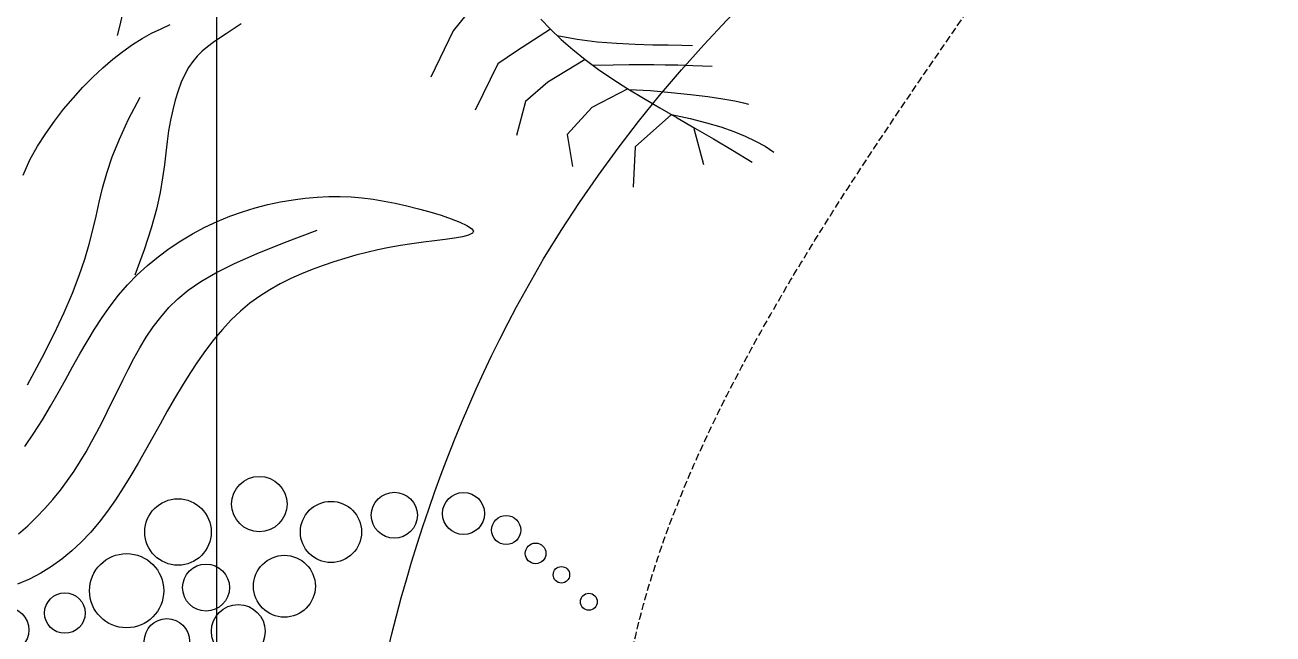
# Model space of a CAD drawing. Header units: millimetres. Extents: x -1030105 to 906887, y -616134 to 1220667.
# Drawn here: x -83027 to -80833, y 551739 to 552810 of the extents above; entities that cross this region are included whole.
import ezdxf
from ezdxf.enums import TextEntityAlignment as Align

# ---------------------------------------------------------------- set-up
doc = ezdxf.new("R2010")
doc.units = ezdxf.units.MM
doc.header["$MEASUREMENT"] = 0
doc.linetypes.add('CENTER', pattern=[2, 1.25, -0.25, 0.25, -0.25])
doc.linetypes.add('DASH', pattern=[0.35, 0.25, -0.1])
doc.layers.add('A-Furniture', color=143, linetype='Continuous')
doc.layers.add('A-Tree', color=98, linetype='Continuous')
doc.styles.add('Arial_Bold', font='arialbd.ttf')

# ---------------------------------------------------------------- blocks, each defined once
blk = doc.blocks.new('FUR')
at = {"layer": 'A-Furniture'}
blk.add_spline([(-33916, 30608), (-33944.5, 30609.5), (-37418.5, 29102), (-37726.5, 27054), (-37216.5, 25233), (-37626.5, 21209), (-38739.5, 18856.5), (-41860, 14803.1), (-43043.2, 12422.3), (-43017.5, 9941.5), (-40833.5, 8087), (-38107, 9497.5), (-38274.5, 11476.5), (-38397.8, 13212.3), (-37305, 13750.5), (-34500, 13496.5), (-32540.5, 14865.5), (-32374, 19056), (-32479, 20125.5), (-32318, 21223.5), (-30829.5, 21995.5), (-30222, 22657.5), (-30469, 23962.5), (-31626.5, 24580.5), (-32324.5, 25527.5), (-32040.5, 28029), (-32099.5, 29098.5), (-33295, 30496), (-33916, 30608)], degree=3, dxfattribs=at)
at = {"layer": 'A-Furniture', "color": 8, "linetype": 'DASH', "ltscale": 50}
blk.add_spline([(-36646, 29577.5), (-37284.5, 28277.5), (-36676, 26342), (-36463, 23656.5), (-37614.5, 20053), (-40425.5, 16182), (-42274, 13633.5), (-42830.5, 10964), (-42047, 9112), (-39697.5, 8972), (-38258, 10282.5), (-39334, 12606), (-37866.5, 13929), (-35698, 13970.5), (-34500.5, 13942.5), (-32416, 18555.5), (-32464, 21915.5), (-30663, 22279), (-30458.5, 23387), (-31963.5, 24634), (-33009, 26390), (-32199.5, 28680), (-33338.5, 30308), (-34838.5, 30477), (-36023, 30096.5), (-36646, 29577.5)], degree=3, dxfattribs=at)
blk = doc.blocks.new('CAY8')
at = {"color": 0, "linetype": 'ByBlock'}
for p, q in [((-547.9, 478.76), (-544.18, 486.08)), ((-571.53, 468.72), (-562.77, 484.66)), ((-552.24, 471.48), (-547.9, 478.76)), ((-557.34, 464.08), (-552.24, 471.48)), ((-589.43, 438.98), (-596.9, 467.08)), ((-580.17, 453.55), (-571.53, 468.72)), ((-563.36, 456.44), (-557.34, 464.08)), ((-636.57, 428.62), (-653.56, 455.29)), ((-570.42, 448.43), (-563.36, 456.44)), ((-588.61, 439.06), (-580.17, 453.55)), ((-578.67, 439.91), (-570.42, 448.43)), ((-596.79, 425.17), (-588.61, 439.06)), ((-588.27, 430.76), (-578.67, 439.91)), ((-550.89, 436.1), (-545.65, 440.69)), ((-545.65, 440.69), (-542.85, 443.44)), ((-599.34, 420.83), (-588.27, 430.76)), ((-558.32, 429.97), (-550.89, 436.1)), ((-599.34, 420.83), (-636.57, 428.62)), ((-604.64, 411.79), (-596.79, 425.17)), ((-567.65, 422.63), (-558.32, 429.97)), ((-678.07, 393.78), (-686.88, 417.78)), ((-578.61, 414.36), (-567.65, 422.63)), ((-612.09, 398.83), (-604.64, 411.79)), ((-590.94, 405.48), (-578.61, 414.36)), ((-604.35, 396.3), (-590.94, 405.48)), ((-565.66, 395.62), (-552.83, 403.51)), ((-650.77, 384.91), (-678.07, 393.78)), ((-619.08, 386.22), (-612.09, 398.83)), ((-618.58, 387.12), (-604.35, 396.3)), ((-575.82, 389.41), (-565.66, 395.62)), ((-619.08, 386.22), (-650.77, 384.91)), ((-625.54, 373.86), (-619.08, 386.22)), ((-591.9, 379.82), (-584.25, 384.33)), ((-584.25, 384.33), (-575.82, 389.41)), ((-599.72, 375.35), (-591.9, 379.82)), ((-574.42, 372.1), (-565.38, 377.42)), ((-565.38, 377.42), (-558.25, 381.82)), ((-693.68, 355.05), (-712.89, 374.89)), ((-631.4, 361.69), (-625.54, 373.86)), ((-619.64, 364.29), (-608.65, 370.35)), ((-608.65, 370.35), (-599.72, 375.35)), ((-584.97, 365.88), (-574.42, 372.1)), ((-636.65, 349.74), (-631.4, 361.69)), ((-633.64, 356.6), (-619.64, 364.29)), ((-596.63, 358.8), (-584.97, 365.88)), ((-670.95, 350.68), (-693.68, 355.05)), ((-609.01, 350.91), (-596.63, 358.8)), ((-636.65, 349.74), (-670.95, 350.68)), ((-641.28, 338.06), (-636.65, 349.74)), ((-621.72, 342.22), (-609.01, 350.91)), ((-697.95, 318.68), (-731.26, 341.59)), ((-645.27, 326.71), (-641.28, 338.06)), ((-634.35, 332.78), (-621.72, 342.22)), ((-646.51, 322.62), (-634.35, 332.78)), ((-648.61, 315.72), (-645.27, 326.71)), ((-680.23, 317.46), (-697.95, 318.68)), ((-648.61, 315.72), (-680.23, 317.46)), ((-651.3, 305.16), (-648.61, 315.72)), ((-715.36, 279.03), (-748.67, 301.93)), ((-692.59, 270.12), (-715.36, 279.03)), ((620.44, 171.83), (630.9, 172.85)), ((630.9, 172.85), (640.73, 172.87)), ((640.73, 172.87), (650.22, 172.21)), ((650.22, 172.21), (659.59, 171.13)), ((659.59, 171.13), (668.85, 169.69)), ((668.85, 169.69), (677.94, 167.92)), ((677.94, 167.92), (686.79, 165.84)), ((686.79, 165.84), (695.34, 163.48)), ((695.34, 163.48), (703.52, 160.85)), ((703.52, 160.85), (711.28, 157.97)), ((711.28, 157.97), (718.56, 154.87)), ((-940.31, 145.77), (-946.12, 151.56)), ((718.56, 154.87), (725.3, 151.58)), ((725.3, 151.58), (731.54, 148.1)), ((-934.72, 139.39), (-940.31, 145.77)), ((731.54, 148.1), (737.33, 144.48)), ((737.33, 144.48), (742.71, 140.73)), ((742.71, 140.73), (747.75, 136.89)), ((637.51, 124.36), (647.05, 126.6)), ((647.05, 126.6), (657.6, 128.53)), ((657.6, 128.53), (669.51, 130.05)), ((669.51, 130.05), (683.13, 131.04)), ((683.13, 131.04), (698.8, 131.4)), ((611.51, 116.99), (620.09, 119.45)), ((620.09, 119.45), (628.64, 121.94)), ((628.64, 121.94), (637.51, 124.36)), ((570.76, 108.99), (582.47, 110.63)), ((582.47, 110.63), (592.98, 112.54)), ((592.98, 112.54), (602.57, 114.67)), ((602.57, 114.67), (611.51, 116.99)), ((701.71, 109.68), (695.42, 107.79)), ((707.84, 111.26), (701.71, 109.68)), ((713.76, 112.48), (707.84, 111.26)), ((719.42, 113.32), (713.76, 112.48)), ((724.77, 113.77), (719.42, 113.32)), ((729.77, 113.79), (724.77, 113.77)), ((734.39, 113.37), (729.77, 113.79)), ((738.72, 112.54), (734.39, 113.37)), ((742.86, 111.33), (738.72, 112.54)), ((746.92, 109.79), (742.86, 111.33)), ((751, 107.94), (746.92, 109.79)), ((506.6, 105.79), (525.79, 106.01)), ((525.79, 106.01), (542.7, 106.64)), ((542.7, 106.64), (557.6, 107.64)), ((557.6, 107.64), (570.76, 108.99)), ((682.52, 103.12), (675.94, 100.4)), ((689, 105.59), (682.52, 103.12)), ((695.42, 107.79), (689, 105.59)), ((755.22, 105.84), (751, 107.94)), ((759.67, 103.5), (755.22, 105.84)), ((764.47, 100.98), (759.67, 103.5)), ((661.29, 94.5), (652.52, 91.45)), ((668.98, 97.51), (661.29, 94.5)), ((675.94, 100.4), (668.98, 97.51)), ((769.67, 98.33), (764.47, 100.98)), ((472.02, 88.53), (482.14, 87.58)), ((482.14, 87.58), (492.09, 87)), ((492.09, 87), (501.89, 86.7)), ((501.89, 86.7), (511.53, 86.59)), ((511.53, 86.59), (521.01, 86.58)), ((521.01, 86.58), (530.35, 86.57)), ((530.35, 86.57), (539.54, 86.5)), ((539.54, 86.5), (548.59, 86.3)), ((548.59, 86.3), (557.52, 85.91)), ((642.31, 88.42), (630.3, 85.49)), ((652.52, 91.45), (642.31, 88.42)), ((557.52, 85.91), (566.32, 85.28)), ((566.32, 85.28), (574.99, 84.33)), ((574.99, 84.33), (583.56, 83)), ((583.56, 83), (592.02, 81.24)), ((592.02, 81.24), (600.38, 79)), ((616.15, 82.72), (599.5, 80.18)), ((600.38, 79), (608.61, 76.28)), ((630.3, 85.49), (616.15, 82.72)), ((608.61, 76.28), (616.68, 73.1)), ((616.68, 73.1), (624.59, 69.51)), ((422.2, 65.43), (429.46, 62.81)), ((429.46, 62.81), (436.79, 60.55)), ((624.59, 69.51), (632.29, 65.51)), ((632.29, 65.51), (639.77, 61.14)), ((436.79, 60.55), (444.16, 58.63)), ((444.16, 58.63), (451.55, 57.04)), ((451.55, 57.04), (458.92, 55.76)), ((458.92, 55.76), (466.24, 54.76)), ((530.62, 54.57), (538.1, 54.95)), ((538.1, 54.95), (545.7, 55.27)), ((545.7, 55.27), (553.38, 55.44)), ((553.38, 55.44), (561.12, 55.4)), ((561.12, 55.4), (568.89, 55.07)), ((568.89, 55.07), (576.65, 54.38)), ((639.77, 61.14), (647, 56.41)), ((647, 56.41), (653.95, 51.37)), ((400.64, 45.7), (394.34, 50.67)), ((466.24, 54.76), (473.49, 54.03)), ((473.49, 54.03), (480.66, 53.55)), ((480.66, 53.55), (487.75, 53.29)), ((487.75, 53.29), (494.81, 53.22)), ((494.81, 53.22), (501.86, 53.3)), ((501.86, 53.3), (508.93, 53.51)), ((508.93, 53.51), (516.07, 53.81)), ((516.07, 53.81), (523.28, 54.17)), ((523.28, 54.17), (530.62, 54.57)), ((576.65, 54.38), (584.37, 53.26)), ((584.37, 53.26), (592.02, 51.63)), ((592.02, 51.63), (599.64, 49.4)), ((599.64, 49.4), (607.5, 46.3)), ((653.95, 51.37), (660.61, 46.02)), ((407.29, 41.23), (400.64, 45.7)), ((414.25, 37.3), (407.29, 41.23)), ((607.5, 46.3), (615.97, 42.06)), ((615.97, 42.06), (625.39, 36.39)), ((660.61, 46.02), (666.95, 40.42)), ((666.95, 40.42), (672.97, 34.61)), ((421.49, 33.88), (414.25, 37.3)), ((429.01, 30.96), (421.49, 33.88)), ((625.39, 36.39), (636.11, 29.01)), ((672.97, 34.61), (678.65, 28.62)), ((436.79, 28.49), (429.01, 30.96)), ((444.82, 26.45), (436.79, 28.49)), ((453.09, 24.8), (444.82, 26.45)), ((461.58, 23.51), (453.09, 24.8)), ((470.29, 22.55), (461.58, 23.51)), ((636.11, 29.01), (648.48, 19.63)), ((678.65, 28.62), (683.97, 22.51)), ((479.19, 21.89), (470.29, 22.55)), ((488.26, 21.48), (479.19, 21.89)), ((497.45, 21.25), (488.26, 21.48)), ((506.73, 21.15), (497.45, 21.25)), ((516.06, 21.13), (506.73, 21.15)), ((525.4, 21.13), (516.06, 21.13)), ((534.72, 21.09), (525.4, 21.13)), ((543.97, 20.95), (534.72, 21.09)), ((553.12, 20.67), (543.97, 20.95)), ((562.15, 20.2), (553.12, 20.67)), ((571.01, 19.51), (562.15, 20.2)), ((579.67, 18.55), (571.01, 19.51)), ((588.12, 17.3), (579.67, 18.55)), ((596.3, 15.7), (588.12, 17.3)), ((604.2, 13.73), (596.3, 15.7)), ((648.48, 19.63), (662.85, 7.97)), ((683.97, 22.51), (688.94, 16.33)), ((688.94, 16.33), (693.53, 10.1)), ((611.78, 11.35), (604.2, 13.73)), ((619.01, 8.53), (611.78, 11.35)), ((625.92, 5.3), (619.01, 8.53)), ((662.85, 7.97), (679.58, -6.26)), ((693.53, 10.1), (697.73, 3.88)), ((632.53, 1.72), (625.92, 5.3)), ((638.87, -2.19), (632.53, 1.72)), ((697.73, 3.88), (701.54, -2.31)), ((644.96, -6.37), (638.87, -2.19)), ((650.82, -10.78), (644.96, -6.37)), ((701.54, -2.31), (704.99, -8.48)), ((656.48, -15.39), (650.82, -10.78)), ((661.96, -20.13), (656.48, -15.39)), ((704.99, -8.48), (708.11, -14.7)), ((708.11, -14.7), (710.95, -21)), ((667.29, -24.98), (661.96, -20.13)), ((710.95, -21), (713.53, -27.42)), ((672.48, -29.94), (667.29, -24.98)), ((677.53, -35.01), (672.48, -29.94)), ((713.53, -27.42), (715.9, -34.01)), ((682.45, -40.2), (677.53, -35.01)), ((715.9, -34.01), (718.1, -40.81)), ((687.24, -45.52), (682.45, -40.2)), ((691.92, -50.97), (687.24, -45.52)), ((718.1, -40.81), (720.16, -47.87)), ((696.48, -56.55), (691.92, -50.97)), ((720.16, -47.87), (722.1, -55.18)), ((700.94, -62.28), (696.48, -56.55)), ((705.28, -68.12), (700.94, -62.28)), ((722.1, -55.18), (723.86, -62.52)), ((723.86, -62.52), (725.38, -69.62)), ((709.45, -73.85), (705.28, -68.12)), ((725.38, -69.62), (726.56, -76.22)), ((713.36, -79.24), (709.45, -73.85)), ((726.56, -76.22), (727.35, -82.04)), ((716.95, -84.02), (713.36, -79.24)), ((720.14, -87.96), (716.95, -84.02)), ((727.35, -82.04), (727.67, -86.82)), ((722.86, -90.79), (720.14, -87.96)), ((725.02, -92.28), (722.86, -90.79)), ((726.56, -92.16), (725.02, -92.28)), ((727.43, -90.28), (726.56, -92.16)), ((727.67, -86.82), (727.43, -90.28))]:
    blk.add_line(p, q, dxfattribs=at)
for centre, radius in [((365.68, 43.07), 14.26), ((392.82, 15.95), 12.72), ((423.83, -11.16), 23.28), ((471.64, -21.5), 20.86), ((408.32, -48.61), 14.2), ((449.67, -53.78), 14.72), ((511.7, -57.65), 17.38), ((435.46, -84.77), 16.84), ((474.23, -96.39), 19.41), ((518.16, -105.43), 19.2), ((546.59, -135.13), 14.44), ((568.56, -172.58), 13.17), ((572.43, -200.99), 9.13), ((568.56, -224.24), 6.46), ((564.68, -244.9), 5.17), ((558.22, -268.14), 5.32)]:
    blk.add_circle(centre, radius, dxfattribs=at)
blk = doc.blocks.new('CÂY')
at = {"layer": 'A-Tree', "color": 8, "ltscale": 10}
for p, xscale, yscale, zscale, rotation in [((8003.2, 45026.8), -2.242546808719635, 2.242546808719635, 2.242546808719635, 209.6934650611884), ((5742.3, 41679.9), 2.803183510899544, 2.803183510899544, 2.803183510899544, 61.02666088021106)]:
    blk.add_blockref('CAY8', p, dxfattribs=dict(at, xscale=xscale, yscale=yscale, zscale=zscale, rotation=rotation))
blk = doc.blocks.new('BỐ TRÍ LAY OUT')
at = {"layer": 'A-Furniture', "color": 3}
for name, p in [('CÂY', (4286.8, 4469.3)), ('FUR', (48783.7, 18654.7))]:
    blk.add_blockref(name, p, dxfattribs=at)
blk = doc.blocks.new('*U1487')
at = {"color": 8, "linetype": 'CENTER', "ltscale": 500}
blk.add_line((-6401.948, 7821.122), (-6401.948, 8224.898), dxfattribs=at)
at = {"style": 'Arial_Bold'}
blk.add_attdef('TRUC', text='', height=2.5, dxfattribs=at).set_placement((-6401.948, 7811.818), align=Align.MIDDLE_CENTER)
blk = doc.blocks.new('TRỤC')
at = {"color": 0, "xscale": 199.9999999999901, "yscale": 199.9999999999901, "zscale": 199.9999999999901}
blk.add_blockref('*U1487', (1299289.6, -1575802.3), dxfattribs=at)
blk = doc.blocks.new('KIẾN TRÚC')
h = blk.add_hatch(color=9)
h.dxf.hatch_style = 1
edge = h.paths.add_edge_path(flags=16)
edge.add_line((62282, 27412), (55232.8, 27412))
edge.add_arc((32545.5, 30716.7), 22926.7, 284.53695, 351.71258, ccw=False)
edge.add_line((38300.2, 8523.9), (13217.5, 8523.9))
edge.add_arc((23753.1, 24110.8), 18813.6, 227.76772, 235.9443, ccw=False)
edge.add_arc((7788.8, 12733.4), 4187, 236.059, 322.4361, ccw=False)
edge.add_arc((13873.6, 18503.3), 12505.3, 190.83274, 227.66057, ccw=False)
edge.add_arc((25477.5, 20792.2), 24332.7, 180.68322, 190.99113, ccw=False)
edge.add_arc((3282.9, 20557.2), 2137.1, 101.0808, 181.4794, ccw=False)
edge.add_line((2872.2, 22654.5), (4986.1, 23013.1))
edge.add_arc((28039.7, 24288.4), 23088.9, 153.20143, 183.1663, ccw=False)
edge.add_arc((10232.3, 40544.6), 6483.1, 182.84011, 244.39627, ccw=False)
edge.add_arc((-6425, 39970.9), 10185.3, 1.42081, 26.70696)
edge.add_arc((10590.6, 49414.3), 9292.7, 144.71332, 211.57549, ccw=False)
edge.add_arc((-12326.2, 64090.2), 17935.6, 328.73754, 356.18995)
edge.add_arc((16735.3, 62308.6), 11181, 84.12439, 176.97619, ccw=False)
edge.add_arc((20709, 99752.5), 26473.2, 263.86537, 288.48696)
edge.add_arc((35667.4, 54479.7), 21207.1, 73.35107, 108.03024, ccw=False)
edge.add_arc((44765.5, 84516.2), 10177.4, 252.72587, 285.71301)
edge.add_arc((49659, 68416), 6655.6, 49.49954, 108.73112, ccw=False)
edge.add_arc((48035, 66009.8), 9545.5, -2.32883, 51.46764, ccw=False)
edge.add_line((57572.7, 65622), (49483.5, 65623.9))
edge.add_line((49483.5, 65623.9), (62282, 65623.9))
edge.add_line((62282, 65623.9), (62282, 27412))
h.paths.add_polyline_path([(0, 77895.5), (64428.5, 77895.5), (64428.5, -0.6), (-1.8, 0.6)])
at = {"color": 3}
blk.add_blockref('TRỤC', (5188.8, 8718.3), dxfattribs=at)

msp = doc.modelspace()

# ---------------------------------------------------------------- block references
at = {"color": 3}
for name, p in [('KIẾN TRÚC', (-106778.5, 495876.5)), ('BỐ TRÍ LAY OUT', (-93480.293, 504642.113))]:
    msp.add_blockref(name, p, dxfattribs=at)

doc.saveas('drawing.dxf')
